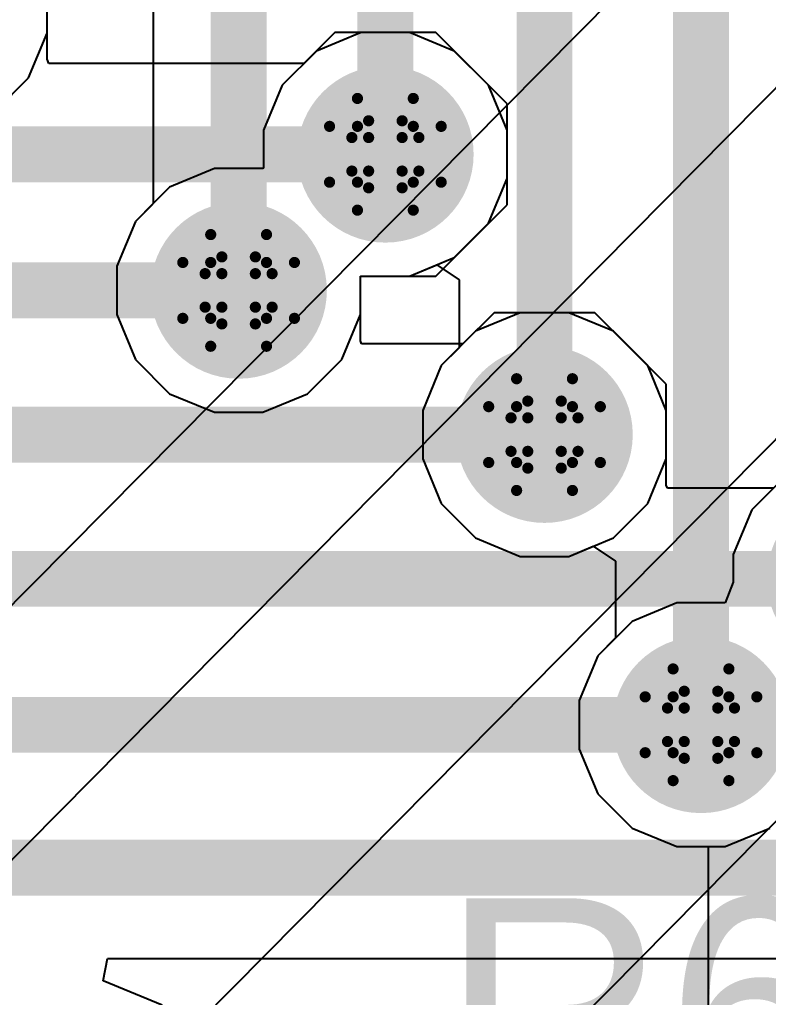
# Model space of a CAD drawing. Header units: inches. Extents: x -4 to 5258, y -4 to 5281.
# Drawn here: x 45.929 to 49.337, y 18.772 to 23.219 of the extents above; entities that cross this region are included whole.
import ezdxf

# ---------------------------------------------------------------- set-up
doc = ezdxf.new("R2010")
doc.units = ezdxf.units.IN
for name, color, linetype in [('Bottom Layer', 5, 'Continuous'), ('Bottom Solder', 6, 'Continuous'), ('Drill Drawing', 1, 'Continuous'), ('Layer 1', 16, 'Continuous'), ('Layer 2', 76, 'Continuous'), ('Top Layer', 1, 'Continuous'), ('Top Overlay', 2, 'Continuous'), ('Top Solder', 216, 'Continuous'), ('Via Holes', 16, 'Continuous')]:
    doc.layers.add(name, color=color, linetype=linetype)
doc.styles.add('Arial', font='', dxfattribs={"height": 0.2})
doc.styles.get('Arial').set_extended_font_data('Arial')

# ---------------------------------------------------------------- blocks, each defined once
blk = doc.blocks.new('13_WQFN_HR__3_2__31')
at = {"layer": 'Top Solder'}
for p in [(-0.575, 1.8099), (-0.5467, -0.9227), (0.575, 1.81), (1.1783, -0.9227)]:
    blk.add_line(p, (5220.6763, 5271.621), dxfattribs=at)

msp = doc.modelspace()

# ---------------------------------------------------------------- hatches: boundary and pattern name
at = {"layer": 'Bottom Layer'}
h = msp.add_hatch(color=5, dxfattribs=at)
edge = h.paths.add_edge_path()
edge.add_arc((47.5941, 22.6058), 0.3, 0, 360)
h = msp.add_hatch(color=5, dxfattribs=at)
edge = h.paths.add_edge_path()
edge.add_arc((46.9263, 21.9869), 0.3, 0, 360)
h = msp.add_hatch(color=5, dxfattribs=at)
edge = h.paths.add_edge_path()
edge.add_arc((48.3183, 21.3313), 0.3, 0, 360)
h = msp.add_hatch(color=5, dxfattribs=at)
edge = h.paths.add_edge_path()
edge.add_arc((49.0304, 20.0117), 0.3, 0, 360)
at = {"layer": 'Bottom Solder'}
h = msp.add_hatch(color=6, dxfattribs=at)
edge = h.paths.add_edge_path()
edge.add_arc((47.5941, 22.6058), 0.4016, 0, 360)
h = msp.add_hatch(color=6, dxfattribs=at)
edge = h.paths.add_edge_path()
edge.add_arc((46.9263, 21.9869), 0.4016, 0, 360)
h = msp.add_hatch(color=6, dxfattribs=at)
edge = h.paths.add_edge_path()
edge.add_arc((48.3183, 21.3313), 0.4016, 0, 360)
h = msp.add_hatch(color=6, dxfattribs=at)
edge = h.paths.add_edge_path()
edge.add_arc((49.7314, 20.6757), 0.4016, 0, 360)
h = msp.add_hatch(color=6, dxfattribs=at)
edge = h.paths.add_edge_path()
edge.add_arc((49.0304, 20.0117), 0.4016, 0, 360)
at = {"layer": 'Layer 1'}
h = msp.add_hatch(color=16, dxfattribs=at)
edge = h.paths.add_edge_path()
edge.add_arc((47.5941, 22.6058), 0.3, 0, 360)
h = msp.add_hatch(color=16, dxfattribs=at)
edge = h.paths.add_edge_path()
edge.add_arc((46.9263, 21.9869), 0.3, 0, 360)
h = msp.add_hatch(color=16, dxfattribs=at)
edge = h.paths.add_edge_path()
edge.add_arc((48.3183, 21.3313), 0.3, 0, 360)
h = msp.add_hatch(color=16, dxfattribs=at)
edge = h.paths.add_edge_path()
edge.add_arc((49.0304, 20.0117), 0.3, 0, 360)
at = {"layer": 'Layer 2'}
h = msp.add_hatch(color=76, dxfattribs=at)
edge = h.paths.add_edge_path()
edge.add_arc((47.5941, 22.6058), 0.3, 0, 360)
h = msp.add_hatch(color=76, dxfattribs=at)
edge = h.paths.add_edge_path()
edge.add_arc((46.9263, 21.9869), 0.3, 0, 360)
h = msp.add_hatch(color=76, dxfattribs=at)
edge = h.paths.add_edge_path()
edge.add_arc((48.3183, 21.3313), 0.3, 0, 360)
h = msp.add_hatch(color=76, dxfattribs=at)
edge = h.paths.add_edge_path()
edge.add_arc((49.0304, 20.0117), 0.3, 0, 360)
at = {"layer": 'Top Layer'}
h = msp.add_hatch(color=1, dxfattribs=at)
edge = h.paths.add_edge_path()
edge.add_arc((47.5941, 22.6058), 0.3, 0, 360)
h = msp.add_hatch(color=1, dxfattribs=at)
edge = h.paths.add_edge_path()
edge.add_arc((46.9263, 21.9869), 0.3, 0, 360)
h = msp.add_hatch(color=1, dxfattribs=at)
edge = h.paths.add_edge_path()
edge.add_arc((48.3183, 21.3313), 0.3, 0, 360)
h = msp.add_hatch(color=1, dxfattribs=at)
edge = h.paths.add_edge_path()
edge.add_arc((49.0304, 20.0117), 0.3, 0, 360)
at = {"layer": 'Top Solder'}
h = msp.add_hatch(color=216, dxfattribs=at)
edge = h.paths.add_edge_path()
edge.add_arc((47.5941, 22.6058), 0.4016, 0, 360)
h = msp.add_hatch(color=216, dxfattribs=at)
edge = h.paths.add_edge_path()
edge.add_arc((46.9263, 21.9869), 0.4016, 0, 360)
h = msp.add_hatch(color=216, dxfattribs=at)
edge = h.paths.add_edge_path()
edge.add_arc((48.3183, 21.3313), 0.4016, 0, 360)
h = msp.add_hatch(color=216, dxfattribs=at)
edge = h.paths.add_edge_path()
edge.add_arc((49.7314, 20.6757), 0.4016, 0, 360)
h = msp.add_hatch(color=216, dxfattribs=at)
edge = h.paths.add_edge_path()
edge.add_arc((49.0304, 20.0117), 0.4016, 0, 360)
at = {"layer": 'Via Holes'}
h = msp.add_hatch(color=7, dxfattribs=at)
edge = h.paths.add_edge_path()
edge.add_arc((47.5941, 22.6058), 0.15, 0, 360)
h = msp.add_hatch(color=7, dxfattribs=at)
edge = h.paths.add_edge_path()
edge.add_arc((46.9263, 21.9869), 0.15, 0, 360)
h = msp.add_hatch(color=7, dxfattribs=at)
edge = h.paths.add_edge_path()
edge.add_arc((48.3183, 21.3313), 0.15, 0, 360)
h = msp.add_hatch(color=7, dxfattribs=at)
edge = h.paths.add_edge_path()
edge.add_arc((49.0304, 20.0117), 0.15, 0, 360)

# ---------------------------------------------------------------- linework, layer by layer
at = {"layer": 'Bottom Layer'}
for p, q in [((46.5379, 23.3455), (46.5379, 22.3819)), ((46.055, 23.1571), (46.055, 23.2772)), ((45.9706, 22.9535), (46.055, 23.1571)), ((45.8148, 22.7976), (45.9706, 22.9535)), ((46.5379, 22.3819), (46.4567, 22.3007)), ((46.4567, 22.3007), (46.3723, 22.0971)), ((47.7043, 22.0518), (47.8282, 22.1032)), ((47.8282, 22.1032), (47.9298, 22.0353)), ((46.3723, 22.0971), (46.3723, 21.8767)), ((47.4803, 22.0495), (47.4839, 22.0518)), ((47.4803, 21.8767), (47.4803, 22.0495)), ((47.4839, 22.0518), (47.7043, 22.0518)), ((47.9298, 22.0353), (47.9298, 21.7263)), ((46.3723, 21.8767), (46.4567, 21.6731)), ((47.396, 21.6731), (47.4803, 21.8767)), ((47.9298, 21.7263), (47.8486, 21.6451)), ((46.4567, 21.6731), (46.6125, 21.5172)), ((47.2401, 21.5172), (47.396, 21.6731)), ((47.8486, 21.6451), (47.7643, 21.4415)), ((46.6125, 21.5172), (46.8161, 21.4329)), ((47.0365, 21.4329), (47.2401, 21.5172)), ((46.8161, 21.4329), (47.0365, 21.4329)), ((47.7643, 21.4415), (47.7643, 21.2211)), ((47.7643, 21.2211), (47.8486, 21.0175)), ((47.8486, 21.0175), (48.0045, 20.8616)), ((48.0045, 20.8616), (48.2081, 20.7773)), ((48.4285, 20.7773), (48.5403, 20.8236)), ((48.5403, 20.8236), (48.6419, 20.7557)), ((48.2081, 20.7773), (48.4285, 20.7773)), ((48.6419, 20.7557), (48.6419, 20.4067)), ((48.6419, 20.4067), (48.5607, 20.3255)), ((48.5607, 20.3255), (48.4764, 20.1219)), ((48.4764, 20.1219), (48.4764, 19.9015)), ((48.4764, 19.9015), (48.5607, 19.6979)), ((48.5607, 19.6979), (48.7166, 19.542)), ((48.7166, 19.542), (48.9202, 19.4577)), ((48.9202, 19.4577), (49.0631, 19.4577)), ((49.0631, 19.4577), (49.0631, -3.4203))]:
    msp.add_line(p, q, dxfattribs=at)
for points in [[(46.9263, 21.9869, 0.254, 0.254, 0), (46.9263, 55.7428, 0.254, 0.254, 0)], [(47.5941, 22.6058, 0.254, 0.254, 0), (47.5941, 55.1058, 0.254, 0.254, 0)], [(48.3183, 21.3313, 0.254, 0.254, 0), (48.3183, 52.2183, 0.254, 0.254, 0)], [(49.0304, 20.0117, 0.254, 0.254, 0), (49.0304, 46.0969, 0.254, 0.254, 0)]]:
    msp.add_lwpolyline(points, format="xyseb", dxfattribs=at)
for points in [[(47.5306, 22.6058, 0.127, 0.127, 1), (47.6576, 22.6058, 0.127, 0.127, 1)], [(46.8628, 21.9869, 0.127, 0.127, 1), (46.9898, 21.9869, 0.127, 0.127, 1)], [(48.2548, 21.3313, 0.127, 0.127, 1), (48.3818, 21.3313, 0.127, 0.127, 1)], [(48.9669, 20.0117, 0.127, 0.127, 1), (49.0939, 20.0117, 0.127, 0.127, 1)]]:
    msp.add_lwpolyline(points, format="xyseb", close=True, dxfattribs=at)
at = {"layer": 'Drill Drawing'}
for points in [[(47.4671, 22.7328, 0.0508, 0.0508, 0), (47.4671, 22.8598, 0.0508, 0.0508, 0)], [(47.4671, 22.8598, 0.0508, 0.0508, 0), (47.7211, 22.8598, 0.0508, 0.0508, 0)], [(47.7211, 22.7328, 0.0508, 0.0508, 0), (47.7211, 22.8598, 0.0508, 0.0508, 0)], [(47.5179, 22.682, 0.0508, 0.0508, 0), (47.5179, 22.7582, 0.0508, 0.0508, 0)], [(47.5179, 22.7582, 0.0508, 0.0508, 0), (47.6703, 22.7582, 0.0508, 0.0508, 0)], [(47.6703, 22.682, 0.0508, 0.0508, 0), (47.6703, 22.7582, 0.0508, 0.0508, 0)], [(47.3401, 22.4788, 0.0508, 0.0508, 0), (47.3401, 22.7328, 0.0508, 0.0508, 0)], [(47.3401, 22.7328, 0.0508, 0.0508, 0), (47.4671, 22.7328, 0.0508, 0.0508, 0)], [(47.7211, 22.7328, 0.0508, 0.0508, 0), (47.8481, 22.7328, 0.0508, 0.0508, 0)], [(47.8481, 22.4788, 0.0508, 0.0508, 0), (47.8481, 22.7328, 0.0508, 0.0508, 0)], [(47.4417, 22.5296, 0.0508, 0.0508, 0), (47.4417, 22.682, 0.0508, 0.0508, 0)], [(47.4417, 22.682, 0.0508, 0.0508, 0), (47.5179, 22.682, 0.0508, 0.0508, 0)], [(47.6703, 22.682, 0.0508, 0.0508, 0), (47.7465, 22.682, 0.0508, 0.0508, 0)], [(47.7465, 22.5296, 0.0508, 0.0508, 0), (47.7465, 22.682, 0.0508, 0.0508, 0)], [(47.4417, 22.5296, 0.0508, 0.0508, 0), (47.5179, 22.5296, 0.0508, 0.0508, 0)], [(47.5179, 22.4534, 0.0508, 0.0508, 0), (47.5179, 22.5296, 0.0508, 0.0508, 0)], [(47.6703, 22.5296, 0.0508, 0.0508, 0), (47.7465, 22.5296, 0.0508, 0.0508, 0)], [(47.6703, 22.4534, 0.0508, 0.0508, 0), (47.6703, 22.5296, 0.0508, 0.0508, 0)], [(47.3401, 22.4788, 0.0508, 0.0508, 0), (47.4671, 22.4788, 0.0508, 0.0508, 0)], [(47.4671, 22.3518, 0.0508, 0.0508, 0), (47.4671, 22.4788, 0.0508, 0.0508, 0)], [(47.7211, 22.4788, 0.0508, 0.0508, 0), (47.8481, 22.4788, 0.0508, 0.0508, 0)], [(47.7211, 22.3518, 0.0508, 0.0508, 0), (47.7211, 22.4788, 0.0508, 0.0508, 0)], [(47.5179, 22.4534, 0.0508, 0.0508, 0), (47.6703, 22.4534, 0.0508, 0.0508, 0)], [(47.4671, 22.3518, 0.0508, 0.0508, 0), (47.7211, 22.3518, 0.0508, 0.0508, 0)], [(46.7993, 22.1139, 0.0508, 0.0508, 0), (46.7993, 22.2409, 0.0508, 0.0508, 0)], [(46.7993, 22.2409, 0.0508, 0.0508, 0), (47.0533, 22.2409, 0.0508, 0.0508, 0)], [(47.0533, 22.1139, 0.0508, 0.0508, 0), (47.0533, 22.2409, 0.0508, 0.0508, 0)], [(46.8501, 22.0631, 0.0508, 0.0508, 0), (46.8501, 22.1393, 0.0508, 0.0508, 0)], [(46.8501, 22.1393, 0.0508, 0.0508, 0), (47.0025, 22.1393, 0.0508, 0.0508, 0)], [(47.0025, 22.0631, 0.0508, 0.0508, 0), (47.0025, 22.1393, 0.0508, 0.0508, 0)], [(46.6723, 21.8599, 0.0508, 0.0508, 0), (46.6723, 22.1139, 0.0508, 0.0508, 0)], [(46.6723, 22.1139, 0.0508, 0.0508, 0), (46.7993, 22.1139, 0.0508, 0.0508, 0)], [(47.0533, 22.1139, 0.0508, 0.0508, 0), (47.1803, 22.1139, 0.0508, 0.0508, 0)], [(47.1803, 21.8599, 0.0508, 0.0508, 0), (47.1803, 22.1139, 0.0508, 0.0508, 0)], [(46.7739, 21.9107, 0.0508, 0.0508, 0), (46.7739, 22.0631, 0.0508, 0.0508, 0)], [(46.7739, 22.0631, 0.0508, 0.0508, 0), (46.8501, 22.0631, 0.0508, 0.0508, 0)], [(47.0025, 22.0631, 0.0508, 0.0508, 0), (47.0787, 22.0631, 0.0508, 0.0508, 0)], [(47.0787, 21.9107, 0.0508, 0.0508, 0), (47.0787, 22.0631, 0.0508, 0.0508, 0)], [(46.7739, 21.9107, 0.0508, 0.0508, 0), (46.8501, 21.9107, 0.0508, 0.0508, 0)], [(46.8501, 21.8345, 0.0508, 0.0508, 0), (46.8501, 21.9107, 0.0508, 0.0508, 0)], [(47.0025, 21.9107, 0.0508, 0.0508, 0), (47.0787, 21.9107, 0.0508, 0.0508, 0)], [(47.0025, 21.8345, 0.0508, 0.0508, 0), (47.0025, 21.9107, 0.0508, 0.0508, 0)], [(46.6723, 21.8599, 0.0508, 0.0508, 0), (46.7993, 21.8599, 0.0508, 0.0508, 0)], [(46.7993, 21.7329, 0.0508, 0.0508, 0), (46.7993, 21.8599, 0.0508, 0.0508, 0)], [(47.0533, 21.8599, 0.0508, 0.0508, 0), (47.1803, 21.8599, 0.0508, 0.0508, 0)], [(47.0533, 21.7329, 0.0508, 0.0508, 0), (47.0533, 21.8599, 0.0508, 0.0508, 0)], [(46.8501, 21.8345, 0.0508, 0.0508, 0), (47.0025, 21.8345, 0.0508, 0.0508, 0)], [(46.7993, 21.7329, 0.0508, 0.0508, 0), (47.0533, 21.7329, 0.0508, 0.0508, 0)], [(48.1913, 21.4583, 0.0508, 0.0508, 0), (48.1913, 21.5853, 0.0508, 0.0508, 0)], [(48.1913, 21.5853, 0.0508, 0.0508, 0), (48.4453, 21.5853, 0.0508, 0.0508, 0)], [(48.4453, 21.4583, 0.0508, 0.0508, 0), (48.4453, 21.5853, 0.0508, 0.0508, 0)], [(48.0643, 21.2043, 0.0508, 0.0508, 0), (48.0643, 21.4583, 0.0508, 0.0508, 0)], [(48.0643, 21.4583, 0.0508, 0.0508, 0), (48.1913, 21.4583, 0.0508, 0.0508, 0)], [(48.2421, 21.4075, 0.0508, 0.0508, 0), (48.2421, 21.4837, 0.0508, 0.0508, 0)], [(48.2421, 21.4837, 0.0508, 0.0508, 0), (48.3945, 21.4837, 0.0508, 0.0508, 0)], [(48.3945, 21.4075, 0.0508, 0.0508, 0), (48.3945, 21.4837, 0.0508, 0.0508, 0)], [(48.4453, 21.4583, 0.0508, 0.0508, 0), (48.5723, 21.4583, 0.0508, 0.0508, 0)], [(48.5723, 21.2043, 0.0508, 0.0508, 0), (48.5723, 21.4583, 0.0508, 0.0508, 0)], [(48.1659, 21.2551, 0.0508, 0.0508, 0), (48.1659, 21.4075, 0.0508, 0.0508, 0)], [(48.1659, 21.4075, 0.0508, 0.0508, 0), (48.2421, 21.4075, 0.0508, 0.0508, 0)], [(48.3945, 21.4075, 0.0508, 0.0508, 0), (48.4707, 21.4075, 0.0508, 0.0508, 0)], [(48.4707, 21.2551, 0.0508, 0.0508, 0), (48.4707, 21.4075, 0.0508, 0.0508, 0)], [(48.1659, 21.2551, 0.0508, 0.0508, 0), (48.2421, 21.2551, 0.0508, 0.0508, 0)], [(48.2421, 21.1789, 0.0508, 0.0508, 0), (48.2421, 21.2551, 0.0508, 0.0508, 0)], [(48.3945, 21.2551, 0.0508, 0.0508, 0), (48.4707, 21.2551, 0.0508, 0.0508, 0)], [(48.3945, 21.1789, 0.0508, 0.0508, 0), (48.3945, 21.2551, 0.0508, 0.0508, 0)], [(48.0643, 21.2043, 0.0508, 0.0508, 0), (48.1913, 21.2043, 0.0508, 0.0508, 0)], [(48.1913, 21.0773, 0.0508, 0.0508, 0), (48.1913, 21.2043, 0.0508, 0.0508, 0)], [(48.4453, 21.2043, 0.0508, 0.0508, 0), (48.5723, 21.2043, 0.0508, 0.0508, 0)], [(48.4453, 21.0773, 0.0508, 0.0508, 0), (48.4453, 21.2043, 0.0508, 0.0508, 0)], [(48.2421, 21.1789, 0.0508, 0.0508, 0), (48.3945, 21.1789, 0.0508, 0.0508, 0)], [(48.1913, 21.0773, 0.0508, 0.0508, 0), (48.4453, 21.0773, 0.0508, 0.0508, 0)], [(48.9034, 20.1387, 0.0508, 0.0508, 0), (48.9034, 20.2657, 0.0508, 0.0508, 0)], [(48.9034, 20.2657, 0.0508, 0.0508, 0), (49.1574, 20.2657, 0.0508, 0.0508, 0)], [(49.1574, 20.1387, 0.0508, 0.0508, 0), (49.1574, 20.2657, 0.0508, 0.0508, 0)], [(48.9542, 20.0879, 0.0508, 0.0508, 0), (48.9542, 20.1641, 0.0508, 0.0508, 0)], [(48.9542, 20.1641, 0.0508, 0.0508, 0), (49.1066, 20.1641, 0.0508, 0.0508, 0)], [(49.1066, 20.0879, 0.0508, 0.0508, 0), (49.1066, 20.1641, 0.0508, 0.0508, 0)], [(48.7764, 19.8847, 0.0508, 0.0508, 0), (48.7764, 20.1387, 0.0508, 0.0508, 0)], [(48.7764, 20.1387, 0.0508, 0.0508, 0), (48.9034, 20.1387, 0.0508, 0.0508, 0)], [(49.1574, 20.1387, 0.0508, 0.0508, 0), (49.2844, 20.1387, 0.0508, 0.0508, 0)], [(49.2844, 19.8847, 0.0508, 0.0508, 0), (49.2844, 20.1387, 0.0508, 0.0508, 0)], [(48.878, 19.9355, 0.0508, 0.0508, 0), (48.878, 20.0879, 0.0508, 0.0508, 0)], [(48.878, 20.0879, 0.0508, 0.0508, 0), (48.9542, 20.0879, 0.0508, 0.0508, 0)], [(49.1066, 20.0879, 0.0508, 0.0508, 0), (49.1828, 20.0879, 0.0508, 0.0508, 0)], [(49.1828, 19.9355, 0.0508, 0.0508, 0), (49.1828, 20.0879, 0.0508, 0.0508, 0)], [(48.878, 19.9355, 0.0508, 0.0508, 0), (48.9542, 19.9355, 0.0508, 0.0508, 0)], [(48.9542, 19.8593, 0.0508, 0.0508, 0), (48.9542, 19.9355, 0.0508, 0.0508, 0)], [(49.1066, 19.9355, 0.0508, 0.0508, 0), (49.1828, 19.9355, 0.0508, 0.0508, 0)], [(49.1066, 19.8593, 0.0508, 0.0508, 0), (49.1066, 19.9355, 0.0508, 0.0508, 0)], [(48.7764, 19.8847, 0.0508, 0.0508, 0), (48.9034, 19.8847, 0.0508, 0.0508, 0)], [(48.9034, 19.7577, 0.0508, 0.0508, 0), (48.9034, 19.8847, 0.0508, 0.0508, 0)], [(48.9542, 19.8593, 0.0508, 0.0508, 0), (49.1066, 19.8593, 0.0508, 0.0508, 0)], [(49.1574, 19.8847, 0.0508, 0.0508, 0), (49.2844, 19.8847, 0.0508, 0.0508, 0)], [(49.1574, 19.7577, 0.0508, 0.0508, 0), (49.1574, 19.8847, 0.0508, 0.0508, 0)], [(48.9034, 19.7577, 0.0508, 0.0508, 0), (49.1574, 19.7577, 0.0508, 0.0508, 0)]]:
    msp.add_lwpolyline(points, format="xyseb", dxfattribs=at)
for points in [[(47.4544, 22.8598, 0.0254, 0.0254, 1), (47.4798, 22.8598, 0.0254, 0.0254, 1)], [(47.4544, 22.8598, 0.0254, 0.0254, 1), (47.4798, 22.8598, 0.0254, 0.0254, 1)], [(47.7084, 22.8598, 0.0254, 0.0254, 1), (47.7338, 22.8598, 0.0254, 0.0254, 1)], [(47.7084, 22.8598, 0.0254, 0.0254, 1), (47.7338, 22.8598, 0.0254, 0.0254, 1)], [(47.5052, 22.7582, 0.0254, 0.0254, 1), (47.5306, 22.7582, 0.0254, 0.0254, 1)], [(47.5052, 22.7582, 0.0254, 0.0254, 1), (47.5306, 22.7582, 0.0254, 0.0254, 1)], [(47.6576, 22.7582, 0.0254, 0.0254, 1), (47.683, 22.7582, 0.0254, 0.0254, 1)], [(47.6576, 22.7582, 0.0254, 0.0254, 1), (47.683, 22.7582, 0.0254, 0.0254, 1)], [(47.3274, 22.7328, 0.0254, 0.0254, 1), (47.3528, 22.7328, 0.0254, 0.0254, 1)], [(47.3274, 22.7328, 0.0254, 0.0254, 1), (47.3528, 22.7328, 0.0254, 0.0254, 1)], [(47.4544, 22.7328, 0.0254, 0.0254, 1), (47.4798, 22.7328, 0.0254, 0.0254, 1)], [(47.4544, 22.7328, 0.0254, 0.0254, 1), (47.4798, 22.7328, 0.0254, 0.0254, 1)], [(47.7084, 22.7328, 0.0254, 0.0254, 1), (47.7338, 22.7328, 0.0254, 0.0254, 1)], [(47.7084, 22.7328, 0.0254, 0.0254, 1), (47.7338, 22.7328, 0.0254, 0.0254, 1)], [(47.8354, 22.7328, 0.0254, 0.0254, 1), (47.8608, 22.7328, 0.0254, 0.0254, 1)], [(47.8354, 22.7328, 0.0254, 0.0254, 1), (47.8608, 22.7328, 0.0254, 0.0254, 1)], [(47.429, 22.682, 0.0254, 0.0254, 1), (47.4544, 22.682, 0.0254, 0.0254, 1)], [(47.429, 22.682, 0.0254, 0.0254, 1), (47.4544, 22.682, 0.0254, 0.0254, 1)], [(47.5052, 22.682, 0.0254, 0.0254, 1), (47.5306, 22.682, 0.0254, 0.0254, 1)], [(47.5052, 22.682, 0.0254, 0.0254, 1), (47.5306, 22.682, 0.0254, 0.0254, 1)], [(47.6576, 22.682, 0.0254, 0.0254, 1), (47.683, 22.682, 0.0254, 0.0254, 1)], [(47.6576, 22.682, 0.0254, 0.0254, 1), (47.683, 22.682, 0.0254, 0.0254, 1)], [(47.7338, 22.682, 0.0254, 0.0254, 1), (47.7592, 22.682, 0.0254, 0.0254, 1)], [(47.7338, 22.682, 0.0254, 0.0254, 1), (47.7592, 22.682, 0.0254, 0.0254, 1)], [(47.429, 22.5296, 0.0254, 0.0254, 1), (47.4544, 22.5296, 0.0254, 0.0254, 1)], [(47.429, 22.5296, 0.0254, 0.0254, 1), (47.4544, 22.5296, 0.0254, 0.0254, 1)], [(47.5052, 22.5296, 0.0254, 0.0254, 1), (47.5306, 22.5296, 0.0254, 0.0254, 1)], [(47.5052, 22.5296, 0.0254, 0.0254, 1), (47.5306, 22.5296, 0.0254, 0.0254, 1)], [(47.6576, 22.5296, 0.0254, 0.0254, 1), (47.683, 22.5296, 0.0254, 0.0254, 1)], [(47.6576, 22.5296, 0.0254, 0.0254, 1), (47.683, 22.5296, 0.0254, 0.0254, 1)], [(47.7338, 22.5296, 0.0254, 0.0254, 1), (47.7592, 22.5296, 0.0254, 0.0254, 1)], [(47.7338, 22.5296, 0.0254, 0.0254, 1), (47.7592, 22.5296, 0.0254, 0.0254, 1)], [(47.3274, 22.4788, 0.0254, 0.0254, 1), (47.3528, 22.4788, 0.0254, 0.0254, 1)], [(47.3274, 22.4788, 0.0254, 0.0254, 1), (47.3528, 22.4788, 0.0254, 0.0254, 1)], [(47.4544, 22.4788, 0.0254, 0.0254, 1), (47.4798, 22.4788, 0.0254, 0.0254, 1)], [(47.4544, 22.4788, 0.0254, 0.0254, 1), (47.4798, 22.4788, 0.0254, 0.0254, 1)], [(47.7084, 22.4788, 0.0254, 0.0254, 1), (47.7338, 22.4788, 0.0254, 0.0254, 1)], [(47.7084, 22.4788, 0.0254, 0.0254, 1), (47.7338, 22.4788, 0.0254, 0.0254, 1)], [(47.8354, 22.4788, 0.0254, 0.0254, 1), (47.8608, 22.4788, 0.0254, 0.0254, 1)], [(47.8354, 22.4788, 0.0254, 0.0254, 1), (47.8608, 22.4788, 0.0254, 0.0254, 1)], [(47.5052, 22.4534, 0.0254, 0.0254, 1), (47.5306, 22.4534, 0.0254, 0.0254, 1)], [(47.5052, 22.4534, 0.0254, 0.0254, 1), (47.5306, 22.4534, 0.0254, 0.0254, 1)], [(47.6576, 22.4534, 0.0254, 0.0254, 1), (47.683, 22.4534, 0.0254, 0.0254, 1)], [(47.6576, 22.4534, 0.0254, 0.0254, 1), (47.683, 22.4534, 0.0254, 0.0254, 1)], [(47.4544, 22.3518, 0.0254, 0.0254, 1), (47.4798, 22.3518, 0.0254, 0.0254, 1)], [(47.4544, 22.3518, 0.0254, 0.0254, 1), (47.4798, 22.3518, 0.0254, 0.0254, 1)], [(47.7084, 22.3518, 0.0254, 0.0254, 1), (47.7338, 22.3518, 0.0254, 0.0254, 1)], [(47.7084, 22.3518, 0.0254, 0.0254, 1), (47.7338, 22.3518, 0.0254, 0.0254, 1)], [(46.7866, 22.2409, 0.0254, 0.0254, 1), (46.812, 22.2409, 0.0254, 0.0254, 1)], [(46.7866, 22.2409, 0.0254, 0.0254, 1), (46.812, 22.2409, 0.0254, 0.0254, 1)], [(47.0406, 22.2409, 0.0254, 0.0254, 1), (47.066, 22.2409, 0.0254, 0.0254, 1)], [(47.0406, 22.2409, 0.0254, 0.0254, 1), (47.066, 22.2409, 0.0254, 0.0254, 1)], [(46.8374, 22.1393, 0.0254, 0.0254, 1), (46.8628, 22.1393, 0.0254, 0.0254, 1)], [(46.8374, 22.1393, 0.0254, 0.0254, 1), (46.8628, 22.1393, 0.0254, 0.0254, 1)], [(46.9898, 22.1393, 0.0254, 0.0254, 1), (47.0152, 22.1393, 0.0254, 0.0254, 1)], [(46.9898, 22.1393, 0.0254, 0.0254, 1), (47.0152, 22.1393, 0.0254, 0.0254, 1)], [(46.6596, 22.1139, 0.0254, 0.0254, 1), (46.685, 22.1139, 0.0254, 0.0254, 1)], [(46.6596, 22.1139, 0.0254, 0.0254, 1), (46.685, 22.1139, 0.0254, 0.0254, 1)], [(46.7866, 22.1139, 0.0254, 0.0254, 1), (46.812, 22.1139, 0.0254, 0.0254, 1)], [(46.7866, 22.1139, 0.0254, 0.0254, 1), (46.812, 22.1139, 0.0254, 0.0254, 1)], [(47.0406, 22.1139, 0.0254, 0.0254, 1), (47.066, 22.1139, 0.0254, 0.0254, 1)], [(47.0406, 22.1139, 0.0254, 0.0254, 1), (47.066, 22.1139, 0.0254, 0.0254, 1)], [(47.1676, 22.1139, 0.0254, 0.0254, 1), (47.193, 22.1139, 0.0254, 0.0254, 1)], [(47.1676, 22.1139, 0.0254, 0.0254, 1), (47.193, 22.1139, 0.0254, 0.0254, 1)], [(46.7612, 22.0631, 0.0254, 0.0254, 1), (46.7866, 22.0631, 0.0254, 0.0254, 1)], [(46.7612, 22.0631, 0.0254, 0.0254, 1), (46.7866, 22.0631, 0.0254, 0.0254, 1)], [(46.8374, 22.0631, 0.0254, 0.0254, 1), (46.8628, 22.0631, 0.0254, 0.0254, 1)], [(46.8374, 22.0631, 0.0254, 0.0254, 1), (46.8628, 22.0631, 0.0254, 0.0254, 1)], [(46.9898, 22.0631, 0.0254, 0.0254, 1), (47.0152, 22.0631, 0.0254, 0.0254, 1)], [(46.9898, 22.0631, 0.0254, 0.0254, 1), (47.0152, 22.0631, 0.0254, 0.0254, 1)], [(47.066, 22.0631, 0.0254, 0.0254, 1), (47.0914, 22.0631, 0.0254, 0.0254, 1)], [(47.066, 22.0631, 0.0254, 0.0254, 1), (47.0914, 22.0631, 0.0254, 0.0254, 1)], [(46.7612, 21.9107, 0.0254, 0.0254, 1), (46.7866, 21.9107, 0.0254, 0.0254, 1)], [(46.7612, 21.9107, 0.0254, 0.0254, 1), (46.7866, 21.9107, 0.0254, 0.0254, 1)], [(46.8374, 21.9107, 0.0254, 0.0254, 1), (46.8628, 21.9107, 0.0254, 0.0254, 1)], [(46.8374, 21.9107, 0.0254, 0.0254, 1), (46.8628, 21.9107, 0.0254, 0.0254, 1)], [(46.9898, 21.9107, 0.0254, 0.0254, 1), (47.0152, 21.9107, 0.0254, 0.0254, 1)], [(46.9898, 21.9107, 0.0254, 0.0254, 1), (47.0152, 21.9107, 0.0254, 0.0254, 1)], [(47.066, 21.9107, 0.0254, 0.0254, 1), (47.0914, 21.9107, 0.0254, 0.0254, 1)], [(47.066, 21.9107, 0.0254, 0.0254, 1), (47.0914, 21.9107, 0.0254, 0.0254, 1)], [(46.6596, 21.8599, 0.0254, 0.0254, 1), (46.685, 21.8599, 0.0254, 0.0254, 1)], [(46.6596, 21.8599, 0.0254, 0.0254, 1), (46.685, 21.8599, 0.0254, 0.0254, 1)], [(46.7866, 21.8599, 0.0254, 0.0254, 1), (46.812, 21.8599, 0.0254, 0.0254, 1)], [(46.7866, 21.8599, 0.0254, 0.0254, 1), (46.812, 21.8599, 0.0254, 0.0254, 1)], [(47.0406, 21.8599, 0.0254, 0.0254, 1), (47.066, 21.8599, 0.0254, 0.0254, 1)], [(47.0406, 21.8599, 0.0254, 0.0254, 1), (47.066, 21.8599, 0.0254, 0.0254, 1)], [(47.1676, 21.8599, 0.0254, 0.0254, 1), (47.193, 21.8599, 0.0254, 0.0254, 1)], [(47.1676, 21.8599, 0.0254, 0.0254, 1), (47.193, 21.8599, 0.0254, 0.0254, 1)], [(46.8374, 21.8345, 0.0254, 0.0254, 1), (46.8628, 21.8345, 0.0254, 0.0254, 1)], [(46.8374, 21.8345, 0.0254, 0.0254, 1), (46.8628, 21.8345, 0.0254, 0.0254, 1)], [(46.9898, 21.8345, 0.0254, 0.0254, 1), (47.0152, 21.8345, 0.0254, 0.0254, 1)], [(46.9898, 21.8345, 0.0254, 0.0254, 1), (47.0152, 21.8345, 0.0254, 0.0254, 1)], [(46.7866, 21.7329, 0.0254, 0.0254, 1), (46.812, 21.7329, 0.0254, 0.0254, 1)], [(46.7866, 21.7329, 0.0254, 0.0254, 1), (46.812, 21.7329, 0.0254, 0.0254, 1)], [(47.0406, 21.7329, 0.0254, 0.0254, 1), (47.066, 21.7329, 0.0254, 0.0254, 1)], [(47.0406, 21.7329, 0.0254, 0.0254, 1), (47.066, 21.7329, 0.0254, 0.0254, 1)], [(48.1786, 21.5853, 0.0254, 0.0254, 1), (48.204, 21.5853, 0.0254, 0.0254, 1)], [(48.1786, 21.5853, 0.0254, 0.0254, 1), (48.204, 21.5853, 0.0254, 0.0254, 1)], [(48.4326, 21.5853, 0.0254, 0.0254, 1), (48.458, 21.5853, 0.0254, 0.0254, 1)], [(48.4326, 21.5853, 0.0254, 0.0254, 1), (48.458, 21.5853, 0.0254, 0.0254, 1)], [(48.0516, 21.4583, 0.0254, 0.0254, 1), (48.077, 21.4583, 0.0254, 0.0254, 1)], [(48.0516, 21.4583, 0.0254, 0.0254, 1), (48.077, 21.4583, 0.0254, 0.0254, 1)], [(48.1786, 21.4583, 0.0254, 0.0254, 1), (48.204, 21.4583, 0.0254, 0.0254, 1)], [(48.1786, 21.4583, 0.0254, 0.0254, 1), (48.204, 21.4583, 0.0254, 0.0254, 1)], [(48.2294, 21.4837, 0.0254, 0.0254, 1), (48.2548, 21.4837, 0.0254, 0.0254, 1)], [(48.2294, 21.4837, 0.0254, 0.0254, 1), (48.2548, 21.4837, 0.0254, 0.0254, 1)], [(48.3818, 21.4837, 0.0254, 0.0254, 1), (48.4072, 21.4837, 0.0254, 0.0254, 1)], [(48.3818, 21.4837, 0.0254, 0.0254, 1), (48.4072, 21.4837, 0.0254, 0.0254, 1)], [(48.4326, 21.4583, 0.0254, 0.0254, 1), (48.458, 21.4583, 0.0254, 0.0254, 1)], [(48.4326, 21.4583, 0.0254, 0.0254, 1), (48.458, 21.4583, 0.0254, 0.0254, 1)], [(48.5596, 21.4583, 0.0254, 0.0254, 1), (48.585, 21.4583, 0.0254, 0.0254, 1)], [(48.5596, 21.4583, 0.0254, 0.0254, 1), (48.585, 21.4583, 0.0254, 0.0254, 1)], [(48.1532, 21.4075, 0.0254, 0.0254, 1), (48.1786, 21.4075, 0.0254, 0.0254, 1)], [(48.1532, 21.4075, 0.0254, 0.0254, 1), (48.1786, 21.4075, 0.0254, 0.0254, 1)], [(48.2294, 21.4075, 0.0254, 0.0254, 1), (48.2548, 21.4075, 0.0254, 0.0254, 1)], [(48.2294, 21.4075, 0.0254, 0.0254, 1), (48.2548, 21.4075, 0.0254, 0.0254, 1)], [(48.3818, 21.4075, 0.0254, 0.0254, 1), (48.4072, 21.4075, 0.0254, 0.0254, 1)], [(48.3818, 21.4075, 0.0254, 0.0254, 1), (48.4072, 21.4075, 0.0254, 0.0254, 1)], [(48.458, 21.4075, 0.0254, 0.0254, 1), (48.4834, 21.4075, 0.0254, 0.0254, 1)], [(48.458, 21.4075, 0.0254, 0.0254, 1), (48.4834, 21.4075, 0.0254, 0.0254, 1)], [(48.1532, 21.2551, 0.0254, 0.0254, 1), (48.1786, 21.2551, 0.0254, 0.0254, 1)], [(48.1532, 21.2551, 0.0254, 0.0254, 1), (48.1786, 21.2551, 0.0254, 0.0254, 1)], [(48.2294, 21.2551, 0.0254, 0.0254, 1), (48.2548, 21.2551, 0.0254, 0.0254, 1)], [(48.2294, 21.2551, 0.0254, 0.0254, 1), (48.2548, 21.2551, 0.0254, 0.0254, 1)], [(48.3818, 21.2551, 0.0254, 0.0254, 1), (48.4072, 21.2551, 0.0254, 0.0254, 1)], [(48.3818, 21.2551, 0.0254, 0.0254, 1), (48.4072, 21.2551, 0.0254, 0.0254, 1)], [(48.458, 21.2551, 0.0254, 0.0254, 1), (48.4834, 21.2551, 0.0254, 0.0254, 1)], [(48.458, 21.2551, 0.0254, 0.0254, 1), (48.4834, 21.2551, 0.0254, 0.0254, 1)], [(48.0516, 21.2043, 0.0254, 0.0254, 1), (48.077, 21.2043, 0.0254, 0.0254, 1)], [(48.0516, 21.2043, 0.0254, 0.0254, 1), (48.077, 21.2043, 0.0254, 0.0254, 1)], [(48.1786, 21.2043, 0.0254, 0.0254, 1), (48.204, 21.2043, 0.0254, 0.0254, 1)], [(48.1786, 21.2043, 0.0254, 0.0254, 1), (48.204, 21.2043, 0.0254, 0.0254, 1)], [(48.4326, 21.2043, 0.0254, 0.0254, 1), (48.458, 21.2043, 0.0254, 0.0254, 1)], [(48.4326, 21.2043, 0.0254, 0.0254, 1), (48.458, 21.2043, 0.0254, 0.0254, 1)], [(48.5596, 21.2043, 0.0254, 0.0254, 1), (48.585, 21.2043, 0.0254, 0.0254, 1)], [(48.5596, 21.2043, 0.0254, 0.0254, 1), (48.585, 21.2043, 0.0254, 0.0254, 1)], [(48.2294, 21.1789, 0.0254, 0.0254, 1), (48.2548, 21.1789, 0.0254, 0.0254, 1)], [(48.2294, 21.1789, 0.0254, 0.0254, 1), (48.2548, 21.1789, 0.0254, 0.0254, 1)], [(48.3818, 21.1789, 0.0254, 0.0254, 1), (48.4072, 21.1789, 0.0254, 0.0254, 1)], [(48.3818, 21.1789, 0.0254, 0.0254, 1), (48.4072, 21.1789, 0.0254, 0.0254, 1)], [(48.1786, 21.0773, 0.0254, 0.0254, 1), (48.204, 21.0773, 0.0254, 0.0254, 1)], [(48.1786, 21.0773, 0.0254, 0.0254, 1), (48.204, 21.0773, 0.0254, 0.0254, 1)], [(48.4326, 21.0773, 0.0254, 0.0254, 1), (48.458, 21.0773, 0.0254, 0.0254, 1)], [(48.4326, 21.0773, 0.0254, 0.0254, 1), (48.458, 21.0773, 0.0254, 0.0254, 1)], [(48.8907, 20.2657, 0.0254, 0.0254, 1), (48.9161, 20.2657, 0.0254, 0.0254, 1)], [(48.8907, 20.2657, 0.0254, 0.0254, 1), (48.9161, 20.2657, 0.0254, 0.0254, 1)], [(49.1447, 20.2657, 0.0254, 0.0254, 1), (49.1701, 20.2657, 0.0254, 0.0254, 1)], [(49.1447, 20.2657, 0.0254, 0.0254, 1), (49.1701, 20.2657, 0.0254, 0.0254, 1)], [(48.9415, 20.1641, 0.0254, 0.0254, 1), (48.9669, 20.1641, 0.0254, 0.0254, 1)], [(48.9415, 20.1641, 0.0254, 0.0254, 1), (48.9669, 20.1641, 0.0254, 0.0254, 1)], [(49.0939, 20.1641, 0.0254, 0.0254, 1), (49.1193, 20.1641, 0.0254, 0.0254, 1)], [(49.0939, 20.1641, 0.0254, 0.0254, 1), (49.1193, 20.1641, 0.0254, 0.0254, 1)], [(48.7637, 20.1387, 0.0254, 0.0254, 1), (48.7891, 20.1387, 0.0254, 0.0254, 1)], [(48.7637, 20.1387, 0.0254, 0.0254, 1), (48.7891, 20.1387, 0.0254, 0.0254, 1)], [(48.8907, 20.1387, 0.0254, 0.0254, 1), (48.9161, 20.1387, 0.0254, 0.0254, 1)], [(48.8907, 20.1387, 0.0254, 0.0254, 1), (48.9161, 20.1387, 0.0254, 0.0254, 1)], [(49.1447, 20.1387, 0.0254, 0.0254, 1), (49.1701, 20.1387, 0.0254, 0.0254, 1)], [(49.1447, 20.1387, 0.0254, 0.0254, 1), (49.1701, 20.1387, 0.0254, 0.0254, 1)], [(49.2717, 20.1387, 0.0254, 0.0254, 1), (49.2971, 20.1387, 0.0254, 0.0254, 1)], [(49.2717, 20.1387, 0.0254, 0.0254, 1), (49.2971, 20.1387, 0.0254, 0.0254, 1)], [(48.8653, 20.0879, 0.0254, 0.0254, 1), (48.8907, 20.0879, 0.0254, 0.0254, 1)], [(48.8653, 20.0879, 0.0254, 0.0254, 1), (48.8907, 20.0879, 0.0254, 0.0254, 1)], [(48.9415, 20.0879, 0.0254, 0.0254, 1), (48.9669, 20.0879, 0.0254, 0.0254, 1)], [(48.9415, 20.0879, 0.0254, 0.0254, 1), (48.9669, 20.0879, 0.0254, 0.0254, 1)], [(49.0939, 20.0879, 0.0254, 0.0254, 1), (49.1193, 20.0879, 0.0254, 0.0254, 1)], [(49.0939, 20.0879, 0.0254, 0.0254, 1), (49.1193, 20.0879, 0.0254, 0.0254, 1)], [(49.1701, 20.0879, 0.0254, 0.0254, 1), (49.1955, 20.0879, 0.0254, 0.0254, 1)], [(49.1701, 20.0879, 0.0254, 0.0254, 1), (49.1955, 20.0879, 0.0254, 0.0254, 1)], [(48.8653, 19.9355, 0.0254, 0.0254, 1), (48.8907, 19.9355, 0.0254, 0.0254, 1)], [(48.8653, 19.9355, 0.0254, 0.0254, 1), (48.8907, 19.9355, 0.0254, 0.0254, 1)], [(48.9415, 19.9355, 0.0254, 0.0254, 1), (48.9669, 19.9355, 0.0254, 0.0254, 1)], [(48.9415, 19.9355, 0.0254, 0.0254, 1), (48.9669, 19.9355, 0.0254, 0.0254, 1)], [(49.0939, 19.9355, 0.0254, 0.0254, 1), (49.1193, 19.9355, 0.0254, 0.0254, 1)], [(49.0939, 19.9355, 0.0254, 0.0254, 1), (49.1193, 19.9355, 0.0254, 0.0254, 1)], [(49.1701, 19.9355, 0.0254, 0.0254, 1), (49.1955, 19.9355, 0.0254, 0.0254, 1)], [(49.1701, 19.9355, 0.0254, 0.0254, 1), (49.1955, 19.9355, 0.0254, 0.0254, 1)], [(48.7637, 19.8847, 0.0254, 0.0254, 1), (48.7891, 19.8847, 0.0254, 0.0254, 1)], [(48.7637, 19.8847, 0.0254, 0.0254, 1), (48.7891, 19.8847, 0.0254, 0.0254, 1)], [(48.8907, 19.8847, 0.0254, 0.0254, 1), (48.9161, 19.8847, 0.0254, 0.0254, 1)], [(48.8907, 19.8847, 0.0254, 0.0254, 1), (48.9161, 19.8847, 0.0254, 0.0254, 1)], [(48.9415, 19.8593, 0.0254, 0.0254, 1), (48.9669, 19.8593, 0.0254, 0.0254, 1)], [(48.9415, 19.8593, 0.0254, 0.0254, 1), (48.9669, 19.8593, 0.0254, 0.0254, 1)], [(49.0939, 19.8593, 0.0254, 0.0254, 1), (49.1193, 19.8593, 0.0254, 0.0254, 1)], [(49.0939, 19.8593, 0.0254, 0.0254, 1), (49.1193, 19.8593, 0.0254, 0.0254, 1)], [(49.1447, 19.8847, 0.0254, 0.0254, 1), (49.1701, 19.8847, 0.0254, 0.0254, 1)], [(49.1447, 19.8847, 0.0254, 0.0254, 1), (49.1701, 19.8847, 0.0254, 0.0254, 1)], [(49.2717, 19.8847, 0.0254, 0.0254, 1), (49.2971, 19.8847, 0.0254, 0.0254, 1)], [(49.2717, 19.8847, 0.0254, 0.0254, 1), (49.2971, 19.8847, 0.0254, 0.0254, 1)], [(48.8907, 19.7577, 0.0254, 0.0254, 1), (48.9161, 19.7577, 0.0254, 0.0254, 1)], [(48.8907, 19.7577, 0.0254, 0.0254, 1), (48.9161, 19.7577, 0.0254, 0.0254, 1)], [(49.1447, 19.7577, 0.0254, 0.0254, 1), (49.1701, 19.7577, 0.0254, 0.0254, 1)], [(49.1447, 19.7577, 0.0254, 0.0254, 1), (49.1701, 19.7577, 0.0254, 0.0254, 1)]]:
    msp.add_lwpolyline(points, format="xyseb", close=True, dxfattribs=at)
at = {"layer": 'Layer 1'}
for p, q in [((46.055, 23.1571), (46.055, 23.2772)), ((45.9706, 22.9535), (46.055, 23.1571)), ((47.4839, 23.1598), (47.2803, 23.0755)), ((47.7043, 23.1598), (47.4839, 23.1598)), ((47.9079, 23.0755), (47.7043, 23.1598)), ((47.2803, 23.0755), (47.1244, 22.9197)), ((48.0637, 22.9197), (47.9079, 23.0755)), ((45.8148, 22.7976), (45.9706, 22.9535)), ((47.1244, 22.9197), (47.0401, 22.716)), ((48.1481, 22.716), (48.0637, 22.9197)), ((47.0401, 22.716), (47.0401, 22.5433)), ((48.1481, 22.4956), (48.1481, 22.716)), ((46.8161, 22.5409), (46.6125, 22.4566)), ((47.0365, 22.5409), (46.8161, 22.5409)), ((47.0401, 22.5433), (47.0365, 22.5409)), ((46.6125, 22.4566), (46.4567, 22.3007)), ((48.0637, 22.292), (48.1481, 22.4956)), ((46.4567, 22.3007), (46.3723, 22.0971)), ((47.9079, 22.1362), (48.0637, 22.292)), ((47.7043, 22.0518), (47.9079, 22.1362)), ((46.3723, 22.0971), (46.3723, 21.8767)), ((47.4803, 22.0495), (47.4839, 22.0518)), ((47.4803, 21.8767), (47.4803, 22.0495)), ((47.4839, 22.0518), (47.7043, 22.0518)), ((48.2081, 21.8853), (48.0045, 21.801)), ((48.4285, 21.8853), (48.2081, 21.8853)), ((48.6321, 21.801), (48.4285, 21.8853)), ((46.3723, 21.8767), (46.4567, 21.6731)), ((47.396, 21.6731), (47.4803, 21.8767)), ((48.0045, 21.801), (47.8486, 21.6451)), ((48.7879, 21.6451), (48.6321, 21.801)), ((46.4567, 21.6731), (46.6125, 21.5172)), ((47.2401, 21.5172), (47.396, 21.6731)), ((47.8486, 21.6451), (47.7643, 21.4415)), ((48.8723, 21.4415), (48.7879, 21.6451)), ((46.6125, 21.5172), (46.8161, 21.4329)), ((47.0365, 21.4329), (47.2401, 21.5172)), ((46.8161, 21.4329), (47.0365, 21.4329)), ((47.7643, 21.4415), (47.7643, 21.2211)), ((48.8723, 21.2211), (48.8723, 21.4415)), ((47.7643, 21.2211), (47.8486, 21.0175)), ((48.7879, 21.0175), (48.8723, 21.2211)), ((49.4176, 21.1454), (49.2618, 20.9895)), ((47.8486, 21.0175), (48.0045, 20.8616)), ((48.6321, 20.8616), (48.7879, 21.0175)), ((49.2618, 20.9895), (49.1774, 20.7859)), ((48.0045, 20.8616), (48.2081, 20.7773)), ((48.4285, 20.7773), (48.6321, 20.8616)), ((48.2081, 20.7773), (48.4285, 20.7773)), ((49.1774, 20.7859), (49.1774, 20.6595)), ((49.1774, 20.6595), (49.1406, 20.5657)), ((48.9202, 20.5657), (48.7166, 20.4813)), ((49.1406, 20.5657), (48.9202, 20.5657)), ((48.7166, 20.4813), (48.5607, 20.3255)), ((48.5607, 20.3255), (48.4764, 20.1219)), ((48.4764, 20.1219), (48.4764, 19.9015)), ((48.4764, 19.9015), (48.5607, 19.6979)), ((48.5607, 19.6979), (48.7166, 19.542)), ((48.7166, 19.542), (48.9202, 19.4577)), ((49.1406, 19.4577), (49.3442, 19.542)), ((48.9202, 19.4577), (49.1406, 19.4577))]:
    msp.add_line(p, q, dxfattribs=at)
at = {"layer": 'Layer 2'}
for p, q in [((46.055, 23.1571), (46.055, 23.2772)), ((45.9706, 22.9535), (46.055, 23.1571)), ((47.4839, 23.1598), (47.2803, 23.0755)), ((47.7043, 23.1598), (47.4839, 23.1598)), ((47.9079, 23.0755), (47.7043, 23.1598)), ((47.2803, 23.0755), (47.1244, 22.9197)), ((48.0637, 22.9197), (47.9079, 23.0755)), ((45.8148, 22.7976), (45.9706, 22.9535)), ((47.1244, 22.9197), (47.0401, 22.716)), ((48.1481, 22.716), (48.0637, 22.9197)), ((47.0401, 22.716), (47.0401, 22.5433)), ((48.1481, 22.4956), (48.1481, 22.716)), ((46.8161, 22.5409), (46.6125, 22.4566)), ((47.0365, 22.5409), (46.8161, 22.5409)), ((47.0401, 22.5433), (47.0365, 22.5409)), ((46.6125, 22.4566), (46.4567, 22.3007)), ((48.0637, 22.292), (48.1481, 22.4956)), ((46.4567, 22.3007), (46.3723, 22.0971)), ((47.9079, 22.1362), (48.0637, 22.292)), ((47.7043, 22.0518), (47.9079, 22.1362)), ((46.3723, 22.0971), (46.3723, 21.8767)), ((47.4803, 22.0495), (47.4839, 22.0518)), ((47.4803, 21.8767), (47.4803, 22.0495)), ((47.4839, 22.0518), (47.7043, 22.0518)), ((48.2081, 21.8853), (48.0045, 21.801)), ((48.4285, 21.8853), (48.2081, 21.8853)), ((48.6321, 21.801), (48.4285, 21.8853)), ((46.3723, 21.8767), (46.4567, 21.6731)), ((47.396, 21.6731), (47.4803, 21.8767)), ((48.0045, 21.801), (47.8486, 21.6451)), ((48.7879, 21.6451), (48.6321, 21.801)), ((46.4567, 21.6731), (46.6125, 21.5172)), ((47.2401, 21.5172), (47.396, 21.6731)), ((47.8486, 21.6451), (47.7643, 21.4415)), ((48.8723, 21.4415), (48.7879, 21.6451)), ((46.6125, 21.5172), (46.8161, 21.4329)), ((47.0365, 21.4329), (47.2401, 21.5172)), ((46.8161, 21.4329), (47.0365, 21.4329)), ((47.7643, 21.4415), (47.7643, 21.2211)), ((48.8723, 21.2211), (48.8723, 21.4415)), ((47.7643, 21.2211), (47.8486, 21.0175)), ((48.7879, 21.0175), (48.8723, 21.2211)), ((49.4176, 21.1454), (49.2618, 20.9895)), ((47.8486, 21.0175), (48.0045, 20.8616)), ((48.6321, 20.8616), (48.7879, 21.0175)), ((49.2618, 20.9895), (49.1774, 20.7859)), ((48.0045, 20.8616), (48.2081, 20.7773)), ((48.4285, 20.7773), (48.6321, 20.8616)), ((48.2081, 20.7773), (48.4285, 20.7773)), ((49.1774, 20.7859), (49.1774, 20.6595)), ((49.1774, 20.6595), (49.1406, 20.5657)), ((48.9202, 20.5657), (48.7166, 20.4813)), ((49.1406, 20.5657), (48.9202, 20.5657)), ((48.7166, 20.4813), (48.5607, 20.3255)), ((48.5607, 20.3255), (48.4764, 20.1219)), ((48.4764, 20.1219), (48.4764, 19.9015)), ((48.4764, 19.9015), (48.5607, 19.6979)), ((48.5607, 19.6979), (48.7166, 19.542)), ((48.7166, 19.542), (48.9202, 19.4577)), ((49.1406, 19.4577), (49.3442, 19.542)), ((48.9202, 19.4577), (49.1406, 19.4577))]:
    msp.add_line(p, q, dxfattribs=at)
at = {"layer": 'Top Layer'}
for p, q in [((46.055, 23.0378), (46.055, 23.3577)), ((47.3646, 23.1598), (47.223, 23.0182)), ((47.8235, 23.1598), (47.3646, 23.1598)), ((48.1481, 22.8353), (47.8235, 23.1598)), ((46.0631, 23.0182), (46.055, 23.0378)), ((47.223, 23.0182), (46.0631, 23.0182)), ((48.1481, 22.3764), (48.1481, 22.8353)), ((47.8235, 22.0518), (48.1481, 22.3764)), ((47.4803, 21.7574), (47.4803, 22.0518)), ((47.4803, 22.0518), (47.8235, 22.0518)), ((48.0888, 21.8853), (47.9472, 21.7437)), ((48.5478, 21.8853), (48.0888, 21.8853)), ((48.8723, 21.5608), (48.5478, 21.8853)), ((47.486, 21.7437), (47.4803, 21.7574)), ((47.9472, 21.7437), (47.486, 21.7437)), ((48.8723, 21.1018), (48.8723, 21.5608)), ((48.878, 21.0881), (48.8723, 21.1018)), ((49.3604, 21.0881), (48.878, 21.0881)), ((46.3092, 18.8477), (46.3294, 18.9493)), ((46.3294, 18.9493), (50.1293, 18.9493)), ((46.5785, 18.7361), (46.3092, 18.8477))]:
    msp.add_line(p, q, dxfattribs=at)
for points in [[(42.2508, 22.6058, 0.254, 0.254, 0), (47.5941, 22.6058, 0.254, 0.254, 0)], [(42.2702, 21.9869, 0.254, 0.254, 0), (46.9263, 21.9869, 0.254, 0.254, 0)], [(42.2646, 21.3313, 0.254, 0.254, 0), (48.3183, 21.3313, 0.254, 0.254, 0)], [(42.259, 20.6757, 0.254, 0.254, 0), (49.7314, 20.6757, 0.254, 0.254, 0)], [(42.245, 20.0117, 0.254, 0.254, 0), (49.0304, 20.0117, 0.254, 0.254, 0)], [(42.245, 19.3617, 0.254, 0.254, 0), (50.5004, 19.3617, 0.254, 0.254, 0)]]:
    msp.add_lwpolyline(points, format="xyseb", dxfattribs=at)
for points in [[(47.5306, 22.6058, 0.127, 0.127, 1), (47.6576, 22.6058, 0.127, 0.127, 1)], [(46.8628, 21.9869, 0.127, 0.127, 1), (46.9898, 21.9869, 0.127, 0.127, 1)], [(48.2548, 21.3313, 0.127, 0.127, 1), (48.3818, 21.3313, 0.127, 0.127, 1)], [(48.9669, 20.0117, 0.127, 0.127, 1), (49.0939, 20.0117, 0.127, 0.127, 1)]]:
    msp.add_lwpolyline(points, format="xyseb", close=True, dxfattribs=at)

# ---------------------------------------------------------------- block references
msp.add_blockref('13_WQFN_HR__3_2__31', (37.0774, 9.2675))

# ---------------------------------------------------------------- texts
at = {"layer": 'Top Overlay', "style": 'Arial'}
msp.add_text('R61', height=1.016, dxfattribs=at).set_placement((47.8468, 18.2072))

doc.saveas('drawing.dxf')
